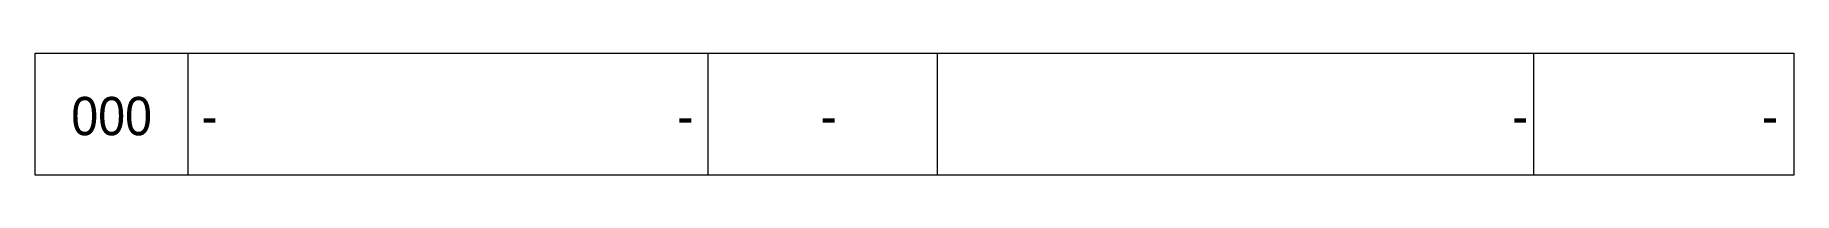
# Model space of a CAD drawing. Header units: millimetres. Extents: x -80 to 0, y 0 to 5.6.
import ezdxf
from ezdxf.enums import TextEntityAlignment as Align

# ---------------------------------------------------------------- set-up
doc = ezdxf.new("R2010")
doc.units = ezdxf.units.MM
doc.header["$MEASUREMENT"] = 0
doc.layers.add('DIM', color=110, linetype='Continuous', lineweight=15)
doc.layers.add('TEXT', color=2, linetype='Continuous', lineweight=15)
doc.styles.get("Standard").update_dxf_attribs({"font": 'arial.ttf'})

# ---------------------------------------------------------------- blocks, each defined once
blk = doc.blocks.new('THONGKE')
at = {"layer": 'DIM'}
for p, q in [((-73.043, 0), (-73.043, 5.565)), ((-49.391, 0), (-49.391, 5.565)), ((-38.957, 0), (-38.957, 5.565)), ((-11.826, 0), (-11.826, 5.565))]:
    blk.add_line(p, q, dxfattribs=at)
blk.add_lwpolyline([(-80, 0), (-80, 5.565), (0, 5.565), (0, 0)], close=True, dxfattribs=at)
at = {"layer": 'TEXT', "width": 0.9}
for tag, p in [('No.', (-76.522, 2.689)), ("Q'ty", (-43.907, 2.689))]:
    blk.add_attdef(tag, text='', height=1.75, dxfattribs=at).set_placement(p, align=Align.MIDDLE_CENTER)
blk.add_attdef('Name', text='', height=1.75, dxfattribs=at).set_placement((-72.434, 2.689), align=Align.MIDDLE_LEFT)
for tag, p in [("Mat'l", (-50.06, 2.689)), ('Size', (-12.078, 2.689)), ('Remark', (-0.715, 2.689))]:
    blk.add_attdef(tag, text='', height=1.75, dxfattribs=at).set_placement(p, align=Align.MIDDLE_RIGHT)

msp = doc.modelspace()

# ---------------------------------------------------------------- block references
msp.add_blockref('THONGKE', (0, 0)).add_auto_attribs({'No.': '000', 'Name': '-', "Mat'l": '-', "Q'ty": '-', 'Size': '-', 'Remark': '-'})

doc.saveas('drawing.dxf')
